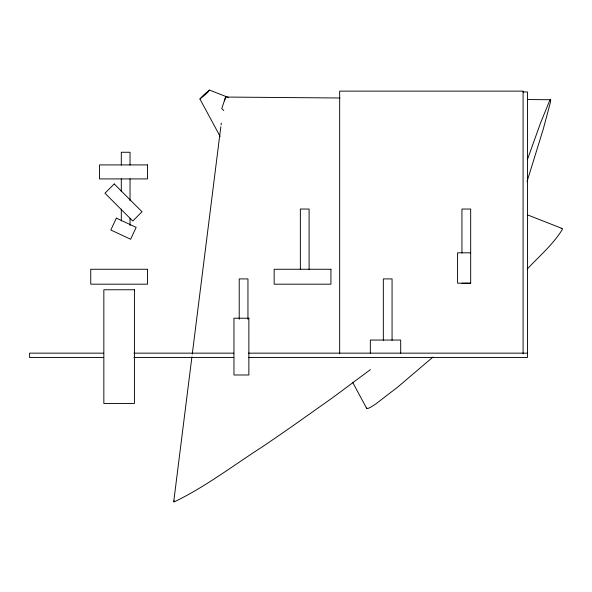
<?xml version="1.0" encoding="UTF-8"?>
<svg xmlns="http://www.w3.org/2000/svg" width="592" height="592" viewBox="0 0 592 592"><rect width="100%" height="100%" fill="white"/><g stroke="black" fill="none" stroke-linecap="round" stroke-linejoin="round"><path stroke-width="0.89" d="M173.722 501.713L191.919 356.865M192.267 354.12L220.831 126.732M221.06 124.897L221.29 123.062M225.352 98.124L225.604 97.058L340.023 97.998M225.241 98.494L224.827 99.87M224.494 100.929L224.664 100.388M527.05 181.552L543.345 128.856L550.36 102.564A97.11 3.175 -71.7 0 0 549.517 100.966L540.415 123.321L527.472 159.448M220.106 136.434L199.926 98.982L201.909 96.733A7.881 0.533 -42.3 0 1 204.943 93.862L209.583 90.102L228.475 97.517M225.582 97.066L221.756 108.625L223.813 110.519M207.6 92.359L209.583 90.102M527.272 269.049C539.216 256.188 553.076 244.518 562.326 229.474L562.215 228.519L561.112 228.49M433.011 357.05L397.535 387.227L376.275 403.581A92.966 6.32 -42.3 0 1 367.839 408.45L366.744 408.413L366.633 407.459M370.422 369.608L332.845 397.55L291.671 426.684A155.511 7.407 -34.7 0 1 261.805 447.189C232.9 465.741 205.224 486.994 174.218 501.898A92.655 4.418 -34.7 0 1 174.174 500.728M523.084 91.96L527.45 91.96L527.45 357.516L248.507 357.516M470.677 252.814L457.579 252.814L457.579 283.168L470.677 283.168M461.945 283.279L470.677 283.279L470.677 209.035L461.945 209.035L461.945 253.028M103.489 353.15L29.6 353.15L29.6 357.516L103.489 357.516M133.97 353.15L233.729 353.15M248.507 353.15L527.45 353.15M133.97 357.516L233.729 357.516M527.354 99.545L550.427 99.73M199.926 98.99L204.558 95.238A7.881 0.533 -42.3 0 0 207.6 92.359M527.561 214.911L561.934 228.401M352.632 382.291L366.67 408.339M523.084 353.912L523.084 91.124L339.667 91.124L339.667 353.816M400.695 353.15L400.695 340.052L370.34 340.052L370.34 353.15M392.067 340.319L392.067 278.906L383.335 278.906L383.335 340.319M309.098 269.53L309.098 209.035L300.359 209.035L300.359 269.53M247.952 319.236L247.952 278.906L239.22 278.906L239.22 319.236M130.04 165.094L130.04 152.262L121.308 152.262L121.308 165.094M130.04 178.843L130.04 200.843M130.04 218.256L130.04 225.589M121.308 178.843L121.308 191.675M121.308 209.087L121.308 221.001M116.365 218.137L110.83 230.007L130.617 239.242L136.153 227.365L116.365 218.137M114.226 183.957L104.962 193.221L132.756 221.016L142.021 211.751L114.226 183.957M147.512 164.909L99.471 164.909L99.471 178.917L147.512 178.917L147.512 164.909M147.512 269.271L90.739 269.271L90.739 284.182L147.512 284.182L147.512 269.271M330.928 269.271L274.155 269.271L274.155 284.182L330.928 284.182L330.928 269.271M134.414 289.762L103.844 289.762L103.844 403.441L134.414 403.441L134.414 289.762M248.862 318.215L233.951 318.215L233.951 374.988L248.862 374.988L248.862 318.215"/></g></svg>
